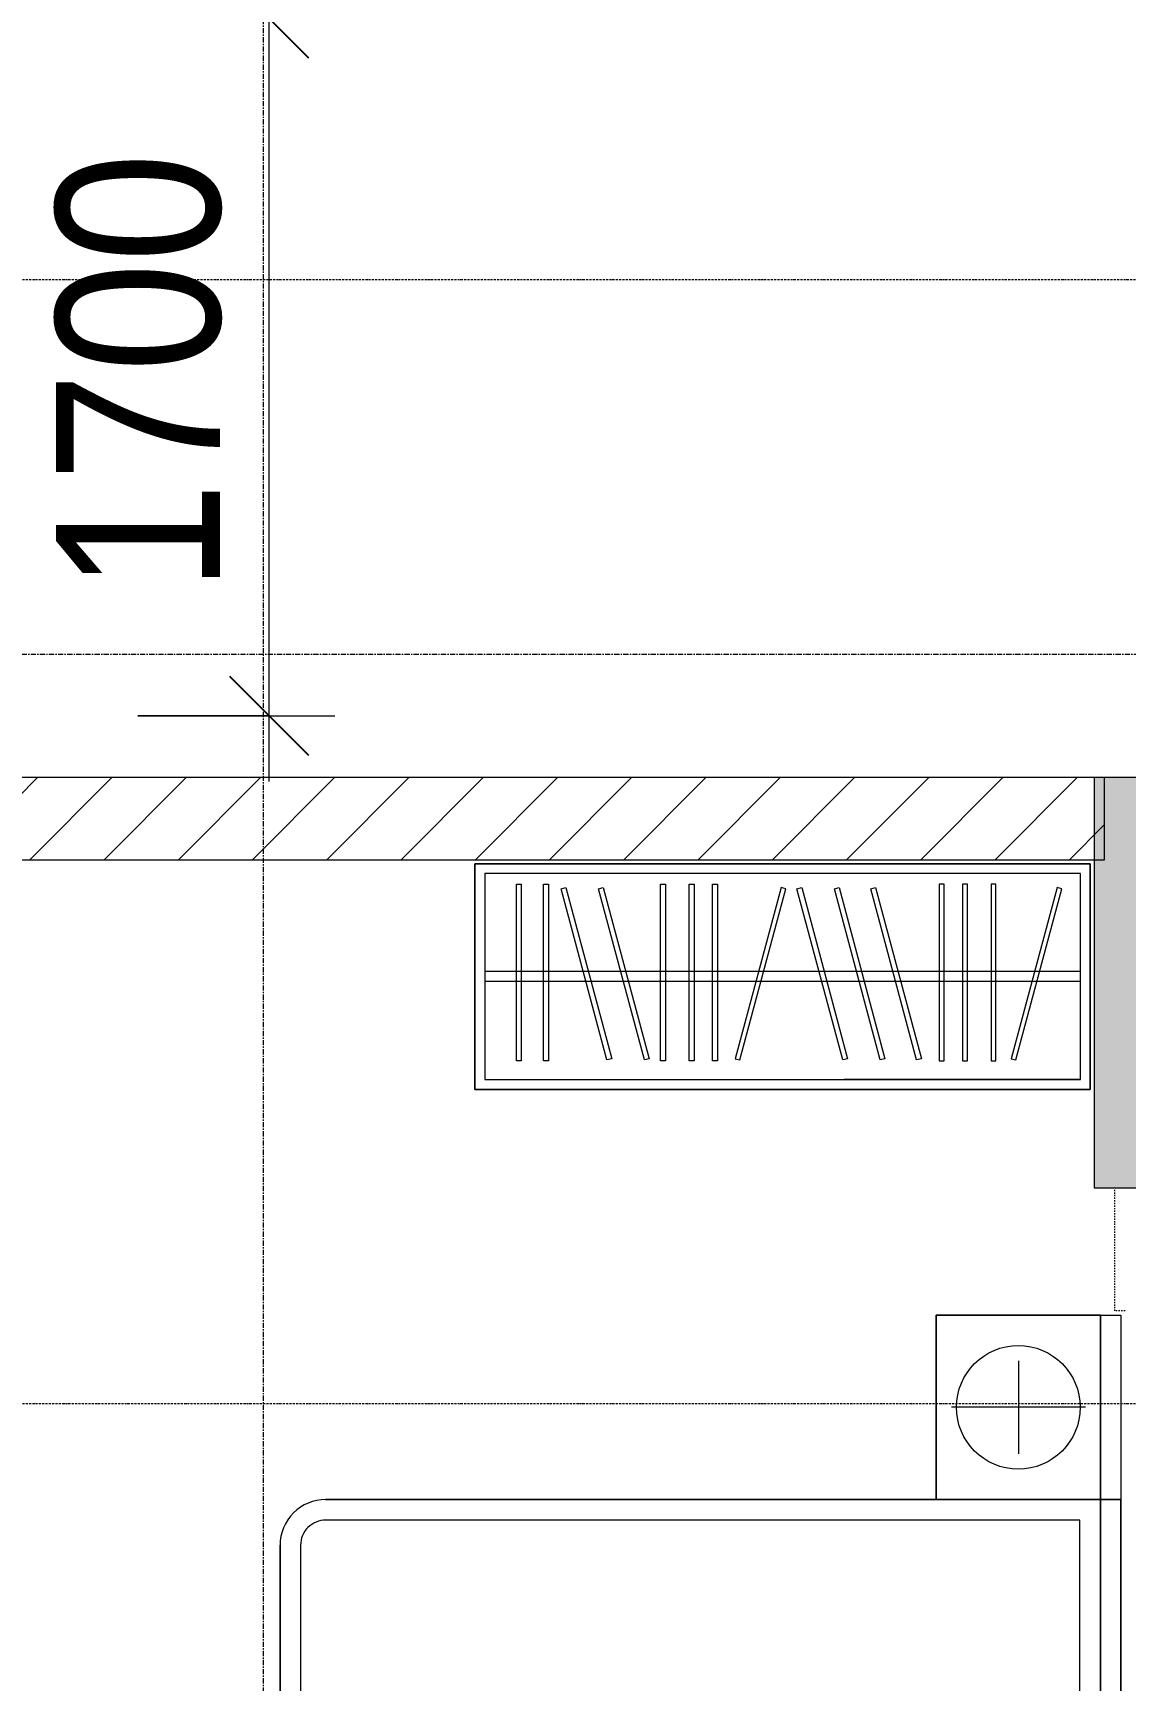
# Model space of a CAD drawing. Header units: millimetres. Extents: x 1591 to 239055, y -15958 to 83255.
# Drawn here: x 201270 to 203932, y 31337 to 35352 of the extents above; entities that cross this region are included whole.
import ezdxf

# ---------------------------------------------------------------- set-up
doc = ezdxf.new("R2010")
doc.units = ezdxf.units.MM
for name, pattern in [('Dash 1_8_', [6.35, 3.175, -3.175]), ('Dash Dot 3_16_', [7.9375, 4.7625, -1.5875, 0, -1.5875]), ('Grid Line', [22.225, 12.7, -3.175, 3.175, -3.175])]:
    doc.linetypes.add(name, pattern=pattern)
for name, color, linetype, lineweight in [('0-1', 250, 'Continuous', 5), ('A-ANNO-DIMS', 211, 'Continuous', 9), ('A-ANNO-DIMS-160', 211, 'Continuous', 9), ('A-AREA', 32, 'Dash 1_8_', 9), ('A-WALL-3', 113, 'Continuous', 18), ('A-WALL-PATT-2', 111, 'Continuous', 9), ('G-ANNO-SYMB-1', 111, 'Dash Dot 3_16_', 18), ('I-FURN-1', 254, 'Continuous', 9), ('S-COLS-1', 52, 'Continuous', 5), ('S-COLS-2', 250, 'Continuous', 18), ('S-GRID-1', 1, 'Grid Line', 9)]:
    doc.layers.add(name, color=color, linetype=linetype, lineweight=lineweight)
doc.styles.add('UTM Avo', font='UTM Avo.ttf', dxfattribs={"width": 0.9, "height": 400})
doc.dimstyles.new('1_Dim_chi_tiet_2_5', dxfattribs={"dimscale": 304.8, "dimtxt": 399.720379, "dimasz": 0.629921, "dimexe": 0.524934, "dimexo": 0.0625, "dimgap": 0.052493, "dimtad": 1, "dimdec": 0, "dimrnd": 5, "dimzin": 0, "dimdsep": 46, "dimtxsty": 'UTM Avo', "dimblk1": 'OBLIQUE', "dimblk2": 'OBLIQUE', "dimsah": 1, "dimcen": 0.09, "dimdle": 0.524934, "dimazin": 0, "dimtfac": 1, "dimtdec": 4, "dimtix": 1, "dimtmove": 0, "dimatfit": 3, "dimfxl": 1.049869, "dimfxlon": 1, "dimtvp": 1, "dimtolj": 1, "dimtzin": 0, "dimarcsym": 2})

# ---------------------------------------------------------------- blocks, each defined once
blk = doc.blocks.new('NCV_TKTC_KET CAU_rvt-1-TKCS_MB TẦNG 6-8')
at = {"layer": 'S-COLS-1'}
blk.add_hatch(color=256, dxfattribs=at).paths.add_polyline_path([(108327.6, 32536.9), (108327.6, 33536.9), (107977.6, 33536.9), (107977.6, 32536.9)])
at = {"layer": 'S-COLS-2'}
for p, q in [((108327.6, 33536.9), (107977.6, 33536.9)), ((107977.6, 33536.9), (107977.6, 32536.9)), ((107977.6, 32536.9), (108327.6, 32536.9))]:
    blk.add_line(p, q, dxfattribs=at)
blk = doc.blocks.new('GIUONG NGU-2TAB-1600x2000 - GIUONG NGU-2TAB-1600x2000-901192-TKCS_MB TẦNG 6-8')
at = {"layer": 'I-FURN-1'}
for p, q in [((569.6, 2050), (1997.1, 2050)), ((1997.1, 2050), (569.6, 2050)), ((1997.1, 2000), (569.6, 2000)), ((458.5, 50), (458.5, 1938.9)), ((458.5, 1938.9), (458.5, 50)), ((508.5, 1938.9), (508.5, 100)), ((2058.2, 100), (2058.2, 1938.9)), ((2108.2, 1938.9), (2108.2, 50)), ((2108.2, 50), (2108.2, 1938.9)), ((8.5, 50), (8.5, 450.3)), ((8.5, 450.3), (458.5, 450.3)), ((8.5, 450.3), (458.5, 450.3)), ((8.5, 50), (8.5, 450.3)), ((458.5, 450.3), (458.5, 50)), ((458.5, 450.3), (458.5, 50)), ((2108.2, 50), (2108.2, 450.3)), ((2108.2, 450.3), (2558.2, 450.3)), ((2108.2, 450.3), (2108.2, 50)), ((2558.2, 450.3), (2108.2, 450.3)), ((2558.2, 450.3), (2558.2, 50)), ((2558.2, 50), (2558.2, 450.3)), ((233.5, 86.8), (233.5, 413.5)), ((2333.2, 86.8), (2333.2, 413.5)), ((120.2, 250.2), (346.8, 250.2)), ((2446.5, 250.2), (2219.8, 250.2)), ((508.5, 100), (2058.2, 100)), ((458.5, 50), (8.5, 50)), ((8.5, 0), (8.5, 50)), ((8.5, 50), (458.5, 50)), ((458.5, 50), (8.5, 50)), ((2108.2, 50), (458.5, 50)), ((458.5, 50), (458.5, 0)), ((458.5, 0), (458.5, 50)), ((458.5, 50), (2108.2, 50)), ((458.5, 50), (2108.2, 50)), ((2558.2, 50), (2108.2, 50)), ((2108.2, 50), (2558.2, 50)), ((2108.2, 0), (2108.2, 50)), ((2108.2, 50), (2108.2, 0)), ((2108.2, 50), (2558.2, 50)), ((2558.2, 50), (2558.2, 0)), ((458.5, 0), (8.5, 0)), ((2108.2, 0), (458.5, 0)), ((458.5, 0), (2108.2, 0)), ((2558.2, 0), (2108.2, 0))]:
    blk.add_line(p, q, dxfattribs=at)
for centre in [(233.5, 250.2), (2333.2, 250.2)]:
    blk.add_circle(centre, 150.7, dxfattribs=at)
for centre, radius, start, end in [((569.6, 1938.9), 111.1, 90, 180), ((569.6, 1938.9), 111.1, 90, 180), ((1997.1, 1938.9), 111.1, 0, 90), ((1997.1, 1938.9), 111.1, 360, 90), ((569.6, 1938.9), 61.1, 90, 180), ((1997.1, 1938.9), 61.1, 360, 90)]:
    blk.add_arc(centre, radius, start, end, dxfattribs=at)
blk = doc.blocks.new('TU QUAN AO-SUITE ROOM_3 - TU QUAN AO-SUITE ROOM_3-901193-TKCS_MB TẦNG 6-8')
at = {"layer": 'I-FURN-1'}
for p, q in [((-550, 1500), (0, 1500)), ((-550, 0), (-550, 1500)), ((0, 1500), (-550, 1500)), ((-550, 1500), (-550, 0)), ((0, 1500), (0, 0)), ((0, 0), (0, 1500)), ((-24, 1476), (-526, 1476)), ((-526, 1476), (-526, 600)), ((-526, 1476), (-526, 24)), ((-287, 576), (-287, 1476)), ((-263, 576), (-263, 1476)), ((-24, 24), (-24, 1476)), ((-480.1, 1386.9), (-480.1, 1398.9)), ((-480.1, 1398.9), (-50.1, 1398.9)), ((-480.1, 1386.9), (-480.1, 1398.9)), ((-50.1, 1386.9), (-480.1, 1386.9)), ((-50.1, 1398.9), (-50.1, 1386.9)), ((-480.1, 1320.5), (-480.1, 1332.5)), ((-480.1, 1332.5), (-50.1, 1332.5)), ((-480.1, 1320.5), (-480.1, 1332.5)), ((-50.1, 1332.5), (-50.1, 1320.5)), ((-50.1, 1320.5), (-480.1, 1320.5)), ((-478.3, 1178.1), (-61.3, 1289.9)), ((-61.3, 1289.9), (-58.2, 1278.3)), ((-58.2, 1278.3), (-475.2, 1166.5)), ((-478.3, 1086.9), (-61.3, 1198.6)), ((-475.2, 1166.5), (-478.3, 1178.1)), ((-58.2, 1187.1), (-475.2, 1075.3)), ((-61.3, 1198.6), (-58.2, 1187.1)), ((-475.2, 1075.3), (-478.3, 1086.9)), ((-480.1, 1035.3), (-480.1, 1047.3)), ((-480.1, 1047.3), (-50.1, 1047.3)), ((-480.1, 1035.3), (-480.1, 1047.3)), ((-50.1, 1047.3), (-50.1, 1035.3)), ((-50.1, 1035.3), (-480.1, 1035.3)), ((-480.1, 965.8), (-480.1, 977.8)), ((-480.1, 977.8), (-50.1, 977.8)), ((-480.1, 965.8), (-480.1, 977.8)), ((-50.1, 965.8), (-480.1, 965.8)), ((-50.1, 977.8), (-50.1, 965.8)), ((-480.1, 908.6), (-480.1, 920.6)), ((-480.1, 920.6), (-50.1, 920.6)), ((-480.1, 908.6), (-480.1, 920.6)), ((-50.1, 908.6), (-480.1, 908.6)), ((-50.1, 920.6), (-50.1, 908.6)), ((-475.2, 865.5), (-478.3, 853.9)), ((-478.3, 853.9), (-61.3, 742.1)), ((-58.2, 753.7), (-475.2, 865.5)), ((-61.3, 742.1), (-58.2, 753.7)), ((-478.3, 603.1), (-61.3, 714.9)), ((-58.2, 703.3), (-475.2, 591.5)), ((-61.3, 714.9), (-58.2, 703.3)), ((-478.3, 511.9), (-61.3, 623.6)), ((-475.2, 591.5), (-478.3, 603.1)), ((-58.2, 612.1), (-475.2, 500.3)), ((-61.3, 623.6), (-58.2, 612.1)), ((-550, 24), (-550, 576)), ((-526, 24), (-526, 600)), ((-287, 24), (-287, 576)), ((-263, 24), (-263, 576)), ((-478.3, 423.1), (-61.3, 534.9)), ((-58.2, 523.3), (-475.2, 411.5)), ((-61.3, 534.9), (-58.2, 523.3)), ((-475.2, 500.3), (-478.3, 511.9)), ((-475.2, 411.5), (-478.3, 423.1)), ((-480.1, 368.4), (-480.1, 356.4)), ((-50.1, 368.4), (-480.1, 368.4)), ((-50.1, 356.4), (-50.1, 368.4)), ((-480.1, 356.4), (-50.1, 356.4)), ((-480.1, 311.2), (-480.1, 299.2)), ((-50.1, 311.2), (-480.1, 311.2)), ((-480.1, 299.2), (-50.1, 299.2)), ((-50.1, 299.2), (-50.1, 311.2)), ((-480.1, 241.7), (-480.1, 229.7)), ((-50.1, 241.7), (-480.1, 241.7)), ((-50.1, 229.7), (-50.1, 241.7)), ((-480.1, 229.7), (-50.1, 229.7)), ((-475.2, 192.7), (-478.3, 181.1)), ((-478.3, 181.1), (-61.3, 69.4)), ((-58.2, 80.9), (-475.2, 192.7)), ((-61.3, 69.4), (-58.2, 80.9)), ((-526, 24), (-24, 24)), ((0, 0), (-550, 0)), ((-550, 0), (0, 0))]:
    blk.add_line(p, q, dxfattribs=at)
blk = doc.blocks.new('NCV_TKTC_TANG 6 - 8_rvt-2-TKCS_MB TẦNG 6-8')
at = {"layer": 'I-FURN-1'}
for name, p, rotation in [('TU QUAN AO-SUITE ROOM_3 - TU QUAN AO-SUITE ROOM_3-901193-TKCS_MB TẦNG 6-8', (107967.6, 33326.9), 90.00000000000001), ('GIUONG NGU-2TAB-1600x2000 - GIUONG NGU-2TAB-1600x2000-901192-TKCS_MB TẦNG 6-8', (108042.6, 29668.6), 89.99999999999915)]:
    blk.add_blockref(name, p, dxfattribs=dict(at, rotation=rotation))
blk = doc.blocks.new('DIMBLOCK184-TKCS_MB TẦNG 6-8')
at = {"layer": 'A-ANNO-DIMS-160'}
for p, q in [((201845.5, 33527.4), (201845.5, 35547.4)), ((201525.5, 35387.4), (202005.5, 35387.4)), ((201845.5, 35387.4), (201525.5, 35387.4)), ((201525.5, 33687.4), (202005.5, 33687.4)), ((201845.5, 33687.4), (201525.5, 33687.4))]:
    blk.add_line(p, q, dxfattribs=at)
at = {"layer": 'A-ANNO-DIMS-160', "lineweight": 25}
for p, q in [((201845.5, 35387.4), (201749.5, 35483.4)), ((201845.5, 35387.4), (201941.5, 35291.4)), ((201845.5, 33687.4), (201749.5, 33783.4)), ((201845.5, 33687.4), (201941.5, 33591.4))]:
    blk.add_line(p, q, dxfattribs=at)
at = {"layer": 'A-ANNO-DIMS-160', "color": 0, "insert": (201325.8, 33989.6), "char_height": 400, "width": 1314.636, "attachment_point": 1, "rotation": 90, "line_spacing_factor": 1.110334, "style": 'UTM Avo'}
blk.add_mtext('1700', dxfattribs=at)
blk = doc.blocks.new('_Oblique')
at = {"color": 0, "linetype": 'ByBlock', "lineweight": -2}
blk.add_line((-0.5, -0.5), (0.5, 0.5), dxfattribs=at)

msp = doc.modelspace()

# ---------------------------------------------------------------- hatches: boundary and pattern name
at = {"layer": 'A-WALL-PATT-2'}
h = msp.add_hatch(dxfattribs=at)
h.set_pattern_fill('FP_1', color=256, style=0, pattern_type=2)
h.set_pattern_definition([(45, (95879.7, 0), (-90.50967, 90.50967), [])])
h.paths.add_polyline_path([(203882.3, 33336.9), (203882.3, 33536.9), (200292.3, 33536.9), (200292.3, 33336.9), (201966.2, 33336.9)])
h.paths.add_polyline_path([(200092.3, 33336.9), (200092.3, 33536.9), (197247.3, 33536.9), (197247.3, 33336.9), (198742.2, 33336.9)])
h.paths.add_polyline_path([(196157.3, 33336.9), (196157.3, 33536.9), (195982.3, 33536.9), (195982.3, 33336.9)])

# ---------------------------------------------------------------- linework, layer by layer
at = {"layer": 'A-AREA'}
for p, q in [((203907.3, 32236.9), (203907.3, 32536.9)), ((203932.3, 32236.9), (203907.3, 32236.9))]:
    msp.add_line(p, q, dxfattribs=at)
at = {"layer": 'A-WALL-3'}
for p, q in [((203882.3, 33536.9), (200292.3, 33536.9)), ((203882.3, 33336.9), (203882.3, 33536.9)), ((200292.3, 33336.9), (203882.3, 33336.9))]:
    msp.add_line(p, q, dxfattribs=at)
at = {"layer": 'G-ANNO-SYMB-1'}
for p, q in [((124639, 34751.5), (229692.1, 34751.5)), ((124639, 32011.5), (229692.1, 32011.5))]:
    msp.add_line(p, q, dxfattribs=at)
at = {"layer": 'S-GRID-1'}
for p, q in [((201832.3, 19149.4), (201832.3, 77012.5)), ((221768.6, 33836.9), (132338.5, 33836.9)), ((223800.6, 33536.9), (130306.5, 33536.9))]:
    msp.add_line(p, q, dxfattribs=at)

# ---------------------------------------------------------------- block references
at = {"layer": '0-1'}
for name in ['NCV_TKTC_KET CAU_rvt-1-TKCS_MB TẦNG 6-8', 'NCV_TKTC_TANG 6 - 8_rvt-2-TKCS_MB TẦNG 6-8']:
    msp.add_blockref(name, (95879.7, 0), dxfattribs=at)

# ---------------------------------------------------------------- dimensions: what is measured, and where the dimension line sits
at = {"layer": 'A-ANNO-DIMS'}
dim = msp.add_linear_dim(base=(201845.5, 35387.4), p1=(201525.5, 33687.4), p2=(201525.5, 35387.4), angle=90, dimstyle='1_Dim_chi_tiet_2_5', override={"dimpost": '<>', "dimfxl": 1700}, dxfattribs=at)
dim.commit()
dim.dimension.update_dxf_attribs({"geometry": 'DIMBLOCK184-TKCS_MB TẦNG 6-8', "text_midpoint": (201622.5, 34537.4)})

doc.saveas('drawing.dxf')
